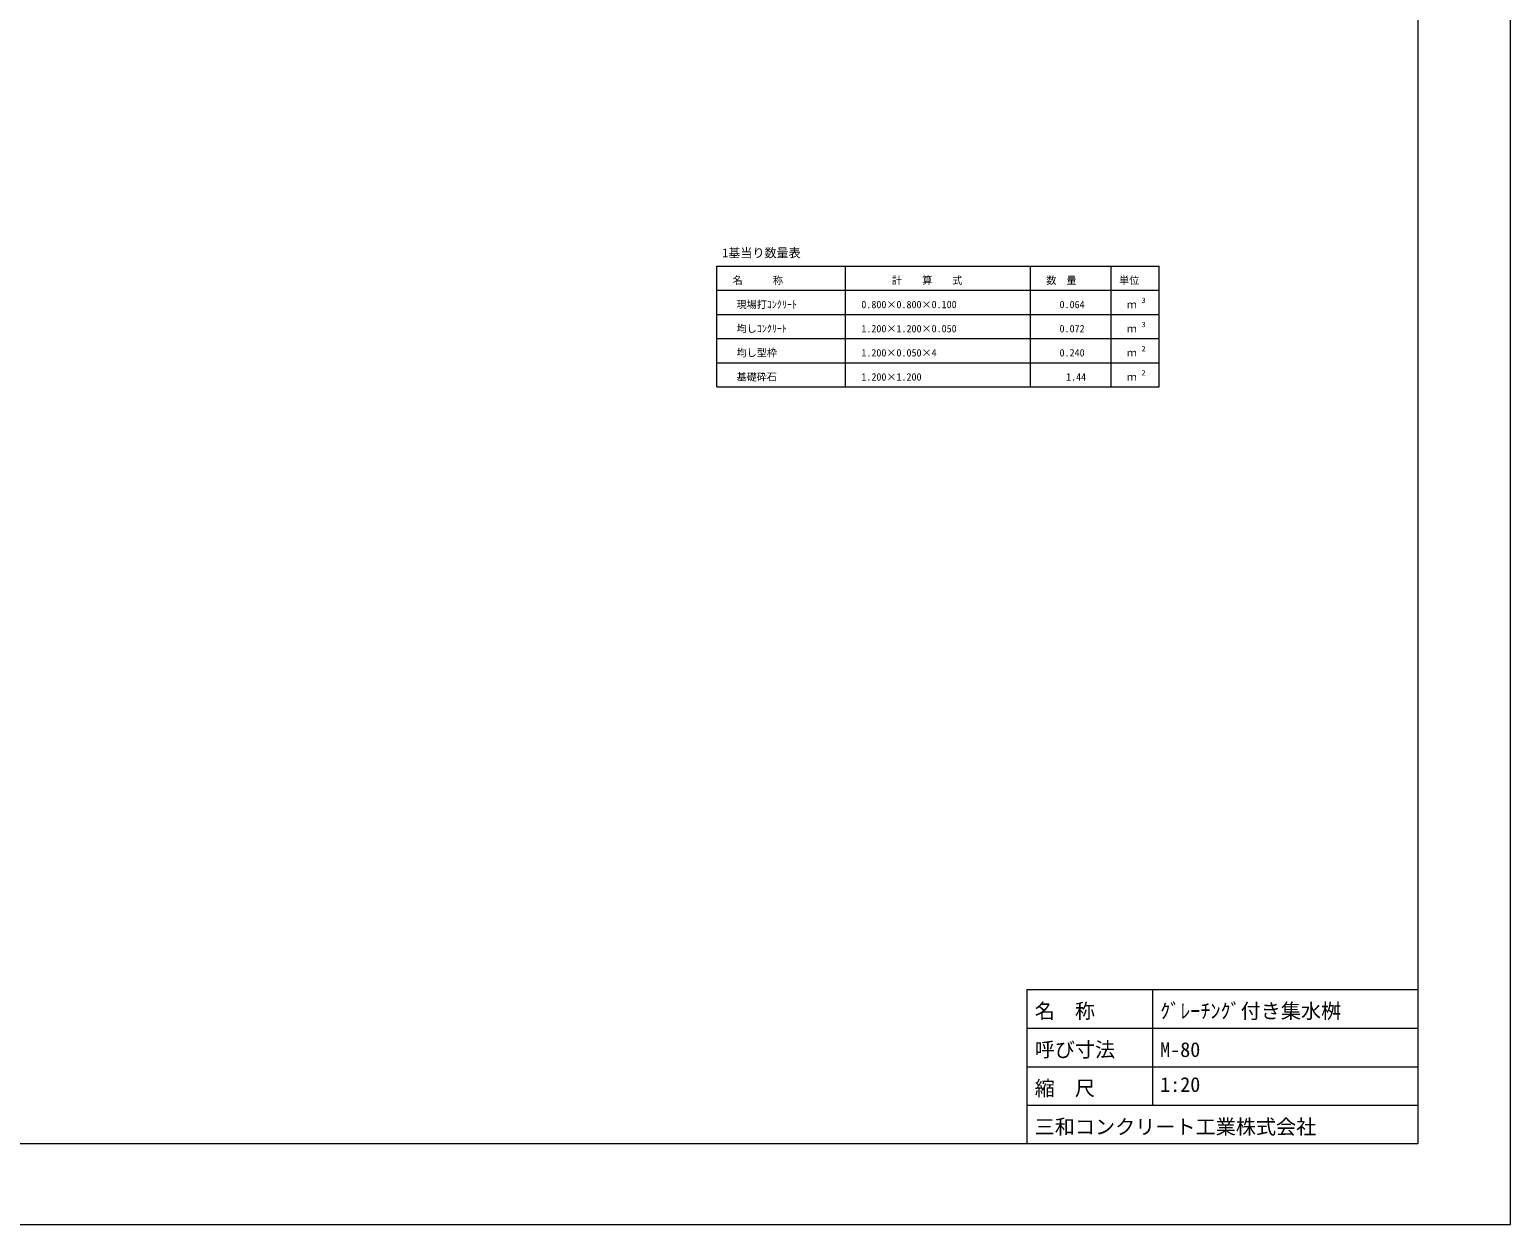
# Model space of a CAD drawing. Units: millimetres on the paper. Extents: x 0 to 841, y 0 to 594.
# Drawn here: x 472.9 to 841, y 0 to 297 of the extents above; entities that cross this region are included whole.
import ezdxf
from ezdxf.enums import TextEntityAlignment as Align

# ---------------------------------------------------------------- set-up
doc = ezdxf.new("R2010")
doc.units = ezdxf.units.MM
for name, color, linetype, lineweight in [('D-MTR-FRAM（材料表図枠）', 2, 'Continuous', 18), ('D-TTL(外枠）', 2, 'Continuous', 18), ('DEFPOINTS_2', 8, 'Continuous', 18)]:
    doc.layers.add(name, color=color, linetype=linetype, lineweight=lineweight)
for name, color, linetype in [('D-MTR-TXT(文字列）', 7, 'Continuous'), ('D-MTR（材料表タイトル）', 7, 'Continuous'), ('D-TTL-TXT（文字）', 7, 'Continuous')]:
    doc.layers.add(name, color=color, linetype=linetype)
doc.styles.add('ＭＳ ゴシック', font='')
doc.styles.get('ＭＳ ゴシック').set_extended_font_data('MS Gothic')

msp = doc.modelspace()

# ---------------------------------------------------------------- linework, layer by layer
at = {"layer": 'D-MTR-FRAM（材料表図枠）'}
for p, q in [((643.719, 238.199), (753.719, 238.199)), ((643.719, 208.199), (643.719, 238.199)), ((675.719, 208.199), (675.719, 238.199)), ((721.719, 208.199), (721.719, 238.199)), ((741.719, 208.199), (741.719, 238.199)), ((753.719, 208.199), (753.719, 238.199)), ((643.719, 232.199), (753.719, 232.199)), ((643.719, 232.199), (753.719, 232.199)), ((643.719, 226.199), (753.719, 226.199)), ((643.719, 226.199), (753.719, 226.199)), ((643.719, 220.199), (753.719, 220.199)), ((643.719, 214.199), (753.719, 214.199)), ((643.719, 208.199), (753.719, 208.199))]:
    msp.add_line(p, q, dxfattribs=at)
at = {"layer": 'D-TTL(外枠）'}
for p, q in [((818, 574), (818, 20)), ((720.8, 58.4), (818, 58.4)), ((720.8, 58.4), (720.8, 20)), ((752, 58.4), (752, 29.6)), ((720.8, 48.8), (818, 48.8)), ((720.8, 39.2), (818, 39.2)), ((720.8, 29.6), (818, 29.6)), ((818, 20), (23, 20))]:
    msp.add_line(p, q, dxfattribs=at)
at = {"layer": 'DEFPOINTS_2'}
for p, q in [((841, 0), (841, 594)), ((0, 0), (841, 0))]:
    msp.add_line(p, q, dxfattribs=at)

# ---------------------------------------------------------------- texts
at = {"layer": 'D-MTR-TXT(文字列）', "style": 'ＭＳ ゴシック'}
for s, height, p in [('名\u3000\u3000\u3000称', 1.833, (647.641, 233.199)), ('計\u3000\u3000算\u3000\u3000式', 1.833, (687.247, 233.199)), ('数\u3000量', 1.833, (725.641, 233.199)), ('単位', 1.833, (743.715, 233.199)), ('現場打ｺﾝｸﾘｰﾄ', 1.833, (648.641, 227.199)), ('0.800×0.800×0.100', 1.833, (679.641, 227.199)), ('0.064', 1.833, (728.917, 227.199)), ('ｍ', 1.833, (745.641, 227.199)), ('3', 1.32, (749.299, 228.649)), ('均しｺﾝｸﾘｰﾄ', 1.833, (648.641, 221.199)), ('1.200×1.200×0.050', 1.833, (679.641, 221.199)), ('0.072', 1.833, (728.917, 221.199)), ('ｍ', 1.833, (745.641, 221.199)), ('3', 1.32, (749.299, 222.649)), ('均し型枠', 1.833, (648.641, 215.199)), ('1.200×0.050×4', 1.833, (679.641, 215.199)), ('0.240', 1.833, (728.917, 215.199)), ('2', 1.32, (749.299, 216.649)), ('ｍ', 1.833, (745.641, 215.199)), ('基礎砕石', 1.833, (648.641, 209.199)), ('1.200×1.200', 1.833, (679.641, 209.199)), ('1.44', 1.833, (730.541, 209.199)), ('ｍ', 1.833, (745.641, 209.199)), ('2', 1.32, (749.299, 210.649))]:
    msp.add_text(s, height=height, dxfattribs=at).set_placement(p, align=Align.BOTTOM_LEFT)
at = {"layer": 'D-MTR（材料表タイトル）', "style": 'ＭＳ ゴシック'}
msp.add_text('1基当り数量表', height=2.199, dxfattribs=at).set_placement((645.061, 239.724), align=Align.BOTTOM_LEFT)
at = {"layer": 'D-TTL-TXT（文字）', "style": 'ＭＳ ゴシック'}
for s, p in [('名\u3000称', (722.731, 50.114)), ('ｸﾞﾚｰﾁﾝｸﾞ付き集水桝', (753.931, 50.114)), ('呼び寸法', (722.731, 40.514)), ('M-80', (753.931, 40.514)), ('縮\u3000尺', (722.731, 30.914)), ('1:20', (753.931, 31.827)), ('三和コンクリート工業株式会社', (722.731, 21.314))]:
    msp.add_text(s, height=3.666, dxfattribs=at).set_placement(p, align=Align.BOTTOM_LEFT)

doc.saveas('drawing.dxf')
